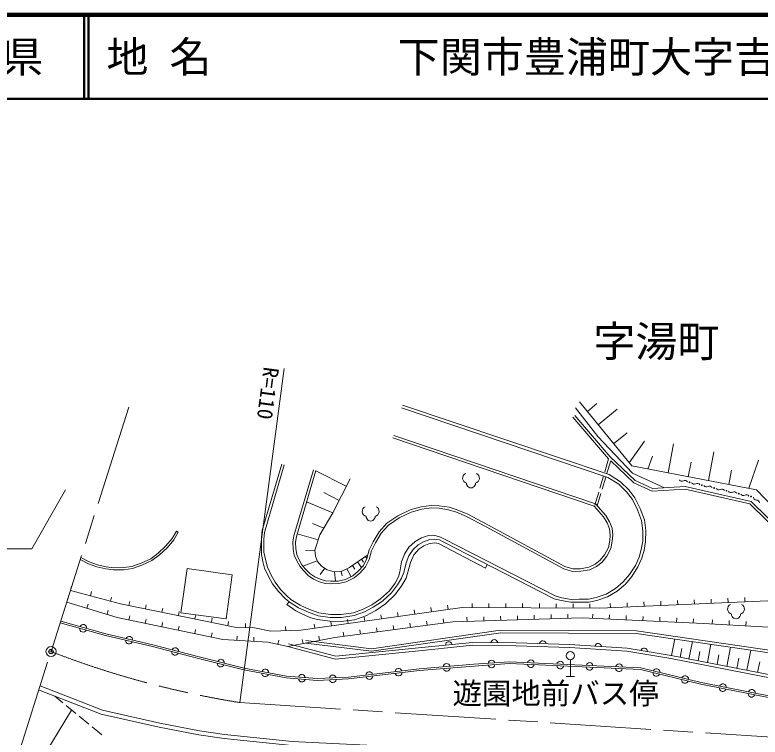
# Model space of a CAD drawing. Units: millimetres at full size, sheet at 1:1000; details may follow other scales. Extents: x 40000 to 680000, y 20000 to 380000.
# Drawn here: x 359496 to 448122, y 294090 to 380000 of the extents above; entities that cross this region are included whole.
import ezdxf
from ezdxf.enums import TextEntityAlignment as Align

# ---------------------------------------------------------------- set-up
doc = ezdxf.new("R2010")
doc.units = ezdxf.units.MM
doc.header["$LTSCALE"] = 1000
doc.header["$PDMODE"] = 32
doc.header["$PDSIZE"] = 500
doc.linetypes.add('CHAIN', pattern=[18.5, 12, -1.5, 3.5, -1.5])
for name, color, linetype, lineweight in [('M-BGD', 7, 'Continuous', 13), ('M-BMK', 2, 'CHAIN', 13), ('M-BMK-SRVR', 3, 'Continuous', 13), ('M-STR-HTXT', 7, 'Continuous', 13), ('M-TTL', 2, 'Continuous', 140), ('M-TTL-LINE', 7, 'Continuous', 50)]:
    doc.layers.add(name, color=color, linetype=linetype, lineweight=lineweight)
for name, color, linetype in [('M-BGD-HTXT', 7, 'Continuous'), ('M-BMK-HTXT', 7, 'Continuous'), ('M-OTRS', 6, 'Continuous'), ('M-TTL-TXT', 7, 'Continuous')]:
    doc.layers.add(name, color=color, linetype=linetype)
doc.styles.add('ＭＳ ゴシック', font='')
doc.styles.get('ＭＳ ゴシック').set_extended_font_data('MS Gothic')

msp = doc.modelspace()

# ---------------------------------------------------------------- linework, layer by layer
at = {"layer": 'M-BGD'}
for p, q in [((427576, 332833), (428713, 333757)), ((428870, 331242), (431143, 333090)), ((430105, 327180), (425870, 332143)), ((430273, 327446), (426098, 332338)), ((430702, 328987), (432312, 330296)), ((432535, 326733), (434362, 329285)), ((437170, 325518), (437826, 328956)), ((441984, 324601), (442639, 328039)), ((430105, 327180), (429642, 325628)), ((434764, 325977), (435344, 327494)), ((391239, 326559), (388880, 318532)), ((391526, 326474), (389168, 318447)), ((430356, 326971), (429911, 325480)), ((439577, 325060), (439905, 326779)), ((446798, 323684), (447935, 327031)), ((398911, 323921), (395270, 325748)), ((444391, 324142), (444719, 325862)), ((429499, 325149), (429069, 323711)), ((429768, 325001), (429338, 323564)), ((398074, 322253), (396254, 323167)), ((428926, 323232), (428462, 321680)), ((429195, 323085), (428750, 321594)), ((397319, 320749), (394194, 322092)), ((396230, 318940), (394909, 319509)), ((378716, 318597), (378932, 318471)), ((395569, 317566), (393072, 318278)), ((395169, 316324), (394045, 316270)), ((401191, 315569), (401353, 315331)), ((395452, 315063), (393741, 314436)), ((400252, 314929), (400709, 314258)), ((400722, 315249), (400950, 314913)), ((396340, 314168), (395814, 313424)), ((397522, 313743), (397614, 312643)), ((398292, 313808), (398401, 313275)), ((398992, 314120), (399477, 313165)), ((399632, 314507), (399934, 314064)), ((366107, 311545), (366237, 312028)), ((368482, 310908), (368611, 311391)), ((365663, 310145), (365807, 310624)), ((370856, 310272), (370985, 310755)), ((373062, 309746), (373162, 310236)), ((436326, 309752), (436304, 310252)), ((438324, 309839), (438302, 310339)), ((440322, 309926), (440301, 310426)), ((442320, 310013), (442299, 310513)), ((444319, 310100), (444297, 310600)), ((446317, 310187), (446295, 310687)), ((368059, 309421), (368204, 309900)), ((375022, 309345), (375122, 309835)), ((376981, 308945), (377081, 309435)), ((409031, 308993), (408961, 309488)), ((411011, 309272), (410942, 309767)), ((413873, 309501), (413875, 310001)), ((415873, 309493), (415875, 309993)), ((417873, 309484), (417875, 309984)), ((419873, 309476), (419875, 309976)), ((421872, 309467), (421875, 309967)), ((423872, 309459), (423875, 309959)), ((425872, 309450), (425875, 309950)), ((427872, 309441), (427875, 309941)), ((430332, 309491), (430310, 309991)), ((432330, 309578), (432308, 310078)), ((434328, 309665), (434306, 310165)), ((370456, 308698), (370601, 309176)), ((373048, 308044), (373150, 308533)), ((378941, 308544), (379041, 309034)), ((380900, 308144), (381000, 308634)), ((403090, 308157), (403020, 308652)), ((405070, 308436), (405000, 308931)), ((407050, 308714), (406981, 309210)), ((417274, 307969), (417258, 308468)), ((419273, 308032), (419257, 308532)), ((421272, 308096), (421256, 308596)), ((423271, 308160), (423255, 308660)), ((425270, 308224), (425254, 308723)), ((428194, 308221), (428217, 308721)), ((430192, 308129), (430215, 308628)), ((432189, 308037), (432213, 308536)), ((434187, 307945), (434210, 308444)), ((375005, 307632), (375108, 308122)), ((376962, 307221), (377065, 307711)), ((382860, 307743), (382960, 308233)), ((384819, 307343), (384919, 307833)), ((386913, 307111), (386924, 307611)), ((395168, 307042), (395098, 307537)), ((397148, 307321), (397078, 307816)), ((399129, 307599), (399059, 308094)), ((401109, 307878), (401039, 308373)), ((406546, 307129), (406481, 307625)), ((408529, 307388), (408464, 307884)), ((410512, 307647), (410447, 308143)), ((413276, 307841), (413260, 308341)), ((415275, 307905), (415259, 308405)), ((436185, 307853), (436208, 308352)), ((438183, 307760), (438206, 308260)), ((440181, 307668), (440204, 308168)), ((442434, 307554), (442461, 308054)), ((444430, 307443), (444458, 307942)), ((446427, 307332), (446455, 307831)), ((378919, 306810), (379022, 307300)), ((380877, 306399), (380979, 306888)), ((391711, 306745), (391694, 307245)), ((400596, 306351), (400532, 306847)), ((402580, 306610), (402515, 307106)), ((404563, 306870), (404498, 307365)), ((382834, 305988), (382937, 306477)), ((385904, 305600), (385932, 306099)), ((387901, 305487), (387929, 305986)), ((395735, 305596), (395639, 306087)), ((398613, 306092), (398548, 306588)), ((437579, 303778), (437965, 305764)), ((390770, 305123), (390880, 305611)), ((393773, 305210), (393676, 305701)), ((439664, 303373), (440069, 305458)), ((441853, 302949), (442278, 305137)), ((438622, 303576), (438824, 304618)), ((440758, 303161), (440971, 304255)), ((444151, 302502), (444597, 304800)), ((446564, 302034), (447032, 304447)), ((425557, 301279), (425557, 303279)), ((443002, 302725), (443225, 303875)), ((445357, 302268), (445591, 303475)), ((447830, 301788), (448076, 303055)), ((425057, 301279), (426057, 301279)), ((364262, 298955), (365204, 298173)), ((365588, 297854), (366743, 296896)), ((363170, 292246), (366245, 297309)), ((367128, 296577), (368282, 295619)), ((368667, 295300), (369821, 294342))]:
    msp.add_line(p, q, dxfattribs=at)
for points in [[(388869, 318465), (388821, 317646), (388821, 315804), (388983, 314971), (389197, 314197), (389667, 313192), (390152, 312335), (390833, 311428), (391640, 310588), (392123, 310189), (393240, 309460), (394396, 308963), (395547, 308525), (396996, 308330), (398322, 308330), (399831, 308540), (401056, 308981), (402107, 309531), (403203, 310273), (404290, 311262), (405011, 312213), (405488, 312991), (405765, 313687), (406039, 314814), (406365, 315641), (406857, 316389), (407469, 316946), (408110, 317306), (408836, 317602), (409359, 317654), (409974, 317560), (410425, 317312), (423613, 310547), (424457, 310331), (425625, 310121), (426625, 310137), (427747, 310153), (428718, 310350), (429976, 310759), (431125, 311464), (432103, 312295), (432869, 313208), (433594, 314353), (434069, 315367), (434330, 316330), (434509, 317353), (434541, 318652), (434377, 319934), (433873, 321282), (433242, 322545), (432505, 323494), (431527, 324456), (430183, 325309), (405602, 333590)], [(389168, 318447), (389121, 317637), (389121, 316095), (389324, 315051), (389527, 314319), (389978, 313353), (390446, 312527), (391100, 311655), (391879, 310845), (392331, 310471), (393406, 309770), (394527, 309287), (395633, 308866), (397020, 308680), (398297, 308680), (399746, 308882), (400915, 309303), (401927, 309832), (402986, 310549), (404030, 311499), (404716, 312403), (405121, 313151), (405292, 313758), (405463, 314942), (405822, 315861), (406351, 316687), (407115, 317372), (407863, 317777), (408704, 318073), (409311, 318105), (410106, 317886), (410589, 317622), (423737, 310876), (424532, 310674), (425653, 310471), (426619, 310487), (427710, 310502), (428629, 310689), (429828, 311079), (430919, 311748), (431854, 312543), (432586, 313415), (433287, 314521), (433739, 315487), (433988, 316406), (434159, 317388), (434190, 318634), (434035, 319849), (433552, 321142), (432944, 322358), (432243, 323261), (431308, 324180), (430031, 324990), (405491, 333259)], [(426159, 333271), (428823, 329859), (432967, 325497), (436748, 323744)], [(426661, 333959), (432853, 326341), (447692, 323513), (455041, 315907), (461295, 305302)], [(394998, 325886), (392685, 318028), (392552, 317317), (392597, 316460), (392724, 315734), (392992, 315124), (393366, 314413), (393809, 313896), (394371, 313312), (395007, 312893), (395706, 312576), (396394, 312375), (397022, 312330), (397977, 312351), (398908, 312545), (399862, 313022), (400529, 313600), (401191, 314350), (401630, 315206), (401922, 316243), (402369, 317195), (403052, 318329), (403943, 319300), (405183, 320160), (406623, 320835), (407888, 321196), (409029, 321349), (409941, 321316), (411059, 321142), (411999, 320855), (413219, 320333), (415540, 319114), (424778, 314093), (425808, 313802), (426800, 313814), (427863, 314002), (428666, 314398), (429321, 314906), (429881, 315611), (430360, 316536), (430538, 317416), (430594, 318115), (430514, 318931), (430209, 319700), (429757, 320450), (428544, 321829), (404547, 329986)], [(395286, 325802), (392978, 317958), (392854, 317297), (392895, 316493), (393013, 315822), (393262, 315254), (393615, 314582), (394031, 314098), (394564, 313544), (395152, 313156), (395810, 312858), (396447, 312671), (397029, 312630), (397943, 312651), (398808, 312831), (399695, 313274), (400318, 313814), (400941, 314520), (401349, 315316), (401640, 316348), (402104, 317336), (402810, 318510), (403745, 319528), (405033, 320421), (406518, 321117), (407827, 321491), (409014, 321650), (409969, 321615), (411126, 321435), (412102, 321138), (413348, 320604), (415682, 319379), (424892, 314373), (425848, 314103), (426772, 314113), (427769, 314290), (428506, 314653), (429109, 315121), (429628, 315775), (430075, 316637), (430241, 317458), (430293, 318112), (430220, 318860), (429940, 319566), (429514, 320272), (428371, 321570), (404450, 329702)], [(460033, 304605), (456324, 311894), (453000, 316303), (447065, 322103), (439230, 323892), (435336, 323660), (433284, 324605), (430273, 327446)], [(459765, 304469), (456069, 311735), (452774, 316105), (446916, 321830), (439205, 323590), (435279, 323357), (433114, 324354), (430356, 326971)], [(399360, 324815), (397319, 320749), (395761, 318162), (395169, 316324), (395247, 315623), (395481, 314984), (395979, 314424), (396618, 313972), (397459, 313738), (398394, 313816), (399282, 314268), (401475, 315762)], [(358500, 316500), (361500, 316500), (365500, 323500)], [(367270, 315204), (368232, 314697), (369258, 314348), (370323, 314092), (371240, 313992), (372456, 314006), (373465, 314150), (374608, 314543), (375778, 315093), (376688, 315767), (377645, 316653), (378403, 317567), (378932, 318471)], [(367347, 315447), (368331, 314928), (369328, 314588), (370366, 314339), (371253, 314242), (372437, 314256), (373406, 314395), (374514, 314775), (375649, 315309), (376529, 315959), (377463, 316825), (378197, 317711), (378716, 318597)], [(392123, 310189), (391845, 309860), (392897, 309126), (393707, 308697), (394676, 308295), (395473, 308088), (396968, 307880), (398304, 307832), (399904, 308053), (401247, 308524), (402438, 309140), (403573, 309950), (404674, 311003), (405450, 311986), (406018, 313004), (406544, 314852), (406945, 315766), (407534, 316431), (408143, 316839), (408739, 317061), (409417, 317213), (409874, 317130), (415446, 314196), (415679, 314617)], [(459112, 304124), (455856, 310496), (453574, 310503), (429069, 309436), (412676, 309506), (393503, 306807), (389920, 306683), (387988, 307088), (385838, 307135), (372043, 309954), (366107, 311545)], [(453574, 310503), (455440, 306829), (441408, 307612), (426967, 308278), (411579, 307787), (397546, 305953), (391962, 304854), (389578, 305392), (384227, 305695), (371655, 308336), (365663, 310145)], [(394079, 305271), (401895, 304293), (417287, 306506), (433395, 306428), (454387, 303378), (459474, 303433), (471345, 309882), (478861, 310763)], [(394116, 305568), (401893, 304596), (417266, 306806), (433418, 306728), (454408, 303678), (459396, 303732), (471252, 310174), (478688, 311044)], [(364892, 307701), (370270, 306175), (375857, 304866), (381184, 303488), (386728, 302107), (391768, 301146), (395460, 300841), (399172, 301005), (407612, 302010), (414103, 302547), (418273, 302827), (433899, 302127), (441058, 300378), (449712, 298694), (455776, 297711), (490290, 295024), (497661, 293834), (502043, 292878), (507126, 291456), (513775, 289140)], [(364947, 307893), (370320, 306369), (375905, 305060), (381233, 303682), (386771, 302303), (391795, 301345), (395464, 301041), (399156, 301205), (407592, 302209), (414088, 302747), (418271, 303027), (433927, 302326), (441101, 300574), (449747, 298891), (455800, 297910), (490314, 295222), (497698, 294031), (502092, 293073), (507186, 291647), (513840, 289329)], [(391962, 304854), (397629, 303376), (408316, 304435), (413924, 305012), (419112, 304949), (425437, 304747), (432260, 304310), (437495, 303438), (453143, 300400), (463238, 299255), (475600, 298250), (485835, 297760), (493336, 296848), (499014, 295867)], [(392050, 305193), (397657, 303730), (408281, 304783), (413908, 305362), (419119, 305299), (425453, 305096), (432300, 304659), (437557, 303783), (453196, 300746), (463272, 299604), (475622, 298600), (485864, 298109), (493387, 297195), (499086, 296210)], [(362314, 299707), (369773, 296827), (376640, 295275), (381379, 294352), (384377, 293913), (392439, 293085), (406951, 292352), (455771, 289089), (475158, 287197), (489332, 285773), (495916, 284842), (501183, 283682), (509304, 281238), (513621, 279614), (519024, 277209), (524418, 274325), (528273, 272004), (532965, 268752), (537939, 264731), (542591, 260451), (545941, 257031), (548667, 254042)], [(362494, 300173), (369919, 297307), (376743, 295764), (381463, 294845), (384438, 294409), (392477, 293583), (406981, 292851), (455812, 289587), (475207, 287695), (489392, 286269), (496005, 285334), (501309, 284166), (509465, 281712), (513811, 280077), (519244, 277658), (524666, 274760), (528545, 272424), (533265, 269152), (538266, 265109), (542939, 260810), (546304, 257375), (549037, 254379)]]:
    msp.add_lwpolyline(points, dxfattribs=at)
msp.add_lwpolyline([(379238, 308890), (384629, 308142), (385355, 313380), (379965, 314127)], close=True, dxfattribs=at)
for centre, radius in [((439736, 324394), 50), ((441198, 324057), 50), ((442660, 323720), 50), ((444121, 323382), 50), ((445583, 323045), 50), ((447044, 322708), 50), ((425557, 303779), 500)]:
    msp.add_circle(centre, radius, dxfattribs=at)
for centre, radius, start, end in [((413339, 324886), 599, 113.44836, 257.2818), ((414142, 324886), 599, 282.7182, 66.55164), ((438821, 324875), 362, 213.40256, 300.6082), ((439190, 324251), 362, 33.40256, 120.6082), ((413740, 324270), 534, 176.52859, 3.47141), ((440283, 324538), 362, 213.40256, 300.6082), ((440652, 323914), 362, 33.40256, 120.6082), ((441744, 324200), 362, 213.40256, 300.6082), ((442113, 323576), 362, 33.40256, 120.6082), ((443206, 323863), 362, 213.40256, 300.6082), ((443575, 323239), 362, 33.40256, 120.6082), ((444667, 323526), 362, 213.40256, 300.6082), ((445037, 322902), 362, 33.40256, 120.6082), ((446129, 323188), 362, 213.40256, 300.6082), ((446498, 322564), 362, 33.40256, 120.6082), ((447691, 322654), 362, 181.82002, 269.02566), ((447678, 321929), 362, 1.82002, 89.02566), ((401404, 320943), 599, 113.44836, 257.2818), ((402207, 320943), 599, 282.7182, 66.55164), ((401805, 320326), 534, 176.52859, 3.47141), ((444856, 309317), 599, 113.44836, 257.2818), ((445659, 309317), 599, 282.7182, 66.55164), ((445258, 308701), 534, 176.52859, 3.47141), ((367596, 306989), 404, 171.79147, 336.53517), ((367619, 307079), 404, 351.79147, 156.53517), ((373100, 305662), 404, 354.44109, 159.18479), ((373076, 305573), 404, 174.44109, 339.18479), ((411100, 305019), 404, 13.49628, 178.23998), ((416513, 305277), 404, 6.93995, 171.68365), ((422285, 305144), 404, 5.79418, 170.53788), ((428873, 304824), 404, 3.97038, 168.71408), ((378534, 304229), 404, 173.11986, 337.86356), ((378555, 304319), 404, 353.11986, 157.86356), ((434321, 304267), 404, 358.16583, 162.90953), ((383989, 302940), 404, 353.6488, 158.3925), ((416183, 302834), 404, 11.46347, 176.20717), ((420852, 302858), 404, 5.06438, 169.80808), ((424348, 302702), 404, 5.06438, 169.80808), ((383969, 302850), 404, 173.6488, 338.3925), ((405118, 301861), 404, 14.42085, 179.16455), ((410844, 302425), 404, 12.35768, 177.10138), ((410853, 302332), 404, 192.35768, 357.10138), ((416184, 302741), 404, 191.46347, 356.20717), ((420844, 302766), 404, 185.06438, 349.80808), ((424340, 302609), 404, 185.06438, 349.80808), ((427837, 302452), 404, 185.06438, 349.80808), ((427845, 302545), 404, 5.06438, 169.80808), ((431333, 302296), 404, 185.06438, 349.80808), ((431341, 302388), 404, 5.06438, 169.80808), ((435802, 301813), 404, 353.89971, 158.64341), ((389258, 301680), 404, 176.83161, 341.57531), ((389273, 301771), 404, 356.83161, 161.57531), ((393625, 301140), 404, 2.89471, 167.63841), ((397312, 301069), 404, 10.16491, 174.90861), ((401642, 301447), 404, 14.42085, 179.16455), ((401648, 301354), 404, 194.42085, 359.16455), ((405123, 301768), 404, 194.42085, 359.16455), ((435791, 301720), 404, 173.89971, 338.64341), ((439202, 300983), 404, 353.89971, 158.64341), ((393618, 301047), 404, 182.89471, 347.63841), ((397314, 300976), 404, 190.16491, 354.90861), ((439191, 300890), 404, 173.89971, 338.64341), ((443678, 299923), 404, 176.61632, 341.36002), ((443696, 300014), 404, 356.61632, 161.36002), ((447132, 299346), 404, 356.61632, 161.36002), ((447113, 299255), 404, 176.61632, 341.36002)]:
    msp.add_arc(centre, radius, start, end, dxfattribs=at)
at = {"layer": 'M-BMK'}
for p, q in [((363793, 304262), (373430, 334592)), ((354157, 273932), (363793, 304262)), ((386248, 298199), (482206, 291938))]:
    msp.add_line(p, q, dxfattribs=at)
msp.add_arc((403533, 406833), 110000, 248.82209, 260.9595, dxfattribs=at)
at = {"layer": 'M-BMK-SRVR'}
msp.add_circle((363793, 304262), 600, dxfattribs=at)
at = {"layer": 'M-OTRS'}
msp.add_point((363793, 304262), dxfattribs=at)
at = {"layer": 'M-STR-HTXT'}
msp.add_line((386248, 298199), (391521, 337943), dxfattribs=at)
at = {"layer": 'M-TTL'}
msp.add_line((680000, 380000), (40000, 380000), dxfattribs=at)
at = {"layer": 'M-TTL-LINE'}
for p, q in [((367750, 380000), (367750, 370000)), ((368250, 380000), (368250, 370000)), ((40000, 370000), (680000, 370000))]:
    msp.add_line(p, q, dxfattribs=at)

# ---------------------------------------------------------------- texts
at = {"layer": 'M-BGD-HTXT', "style": 'ＭＳ ゴシック'}
msp.add_text('遊園地前バス停', height=2566, dxfattribs=at).set_placement((423795, 299292), align=Align.MIDDLE_CENTER)
at = {"layer": 'M-BMK-HTXT', "style": 'ＭＳ ゴシック'}
msp.add_text('字湯町', height=3666, dxfattribs=at).set_placement((435791, 341155), align=Align.MIDDLE_CENTER)
at = {"layer": 'M-STR-HTXT', "style": 'ＭＳ ゴシック'}
msp.add_text('R=110', height=1833, rotation=262.442, dxfattribs=at).set_placement((389597, 334986), align=Align.MIDDLE_CENTER)
at = {"layer": 'M-TTL-TXT', "style": 'ＭＳ ゴシック'}
msp.add_text('山\u3000口\u3000県', height=3666, dxfattribs=at).set_placement((350375, 375000), align=Align.MIDDLE_CENTER)
for s, p in [('地 名', (370380, 375000)), ('下関市豊浦町大字吉永', (405024, 375000))]:
    msp.add_text(s, height=3666, dxfattribs=at).set_placement(p, align=Align.MIDDLE_LEFT)

doc.saveas('drawing.dxf')
